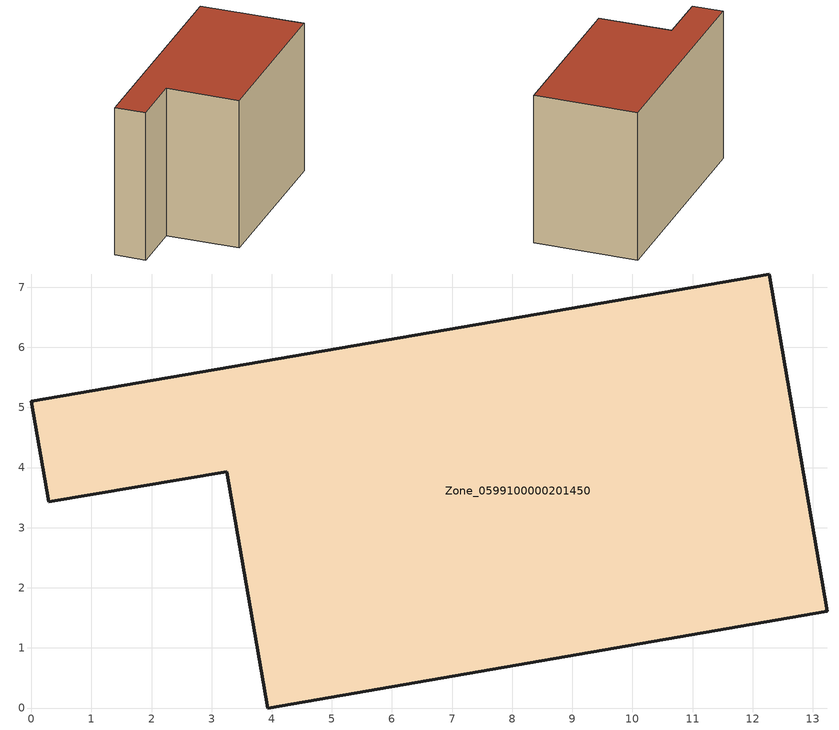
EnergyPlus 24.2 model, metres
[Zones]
Zone_0599100000201450
 floor ground (C_G): 3.25,3.93 0.29,3.43 0,5.1 12.27,7.22 13.24,1.61 3.93,0 z0
 wall outside (C_F): 12.27,7.22 0,5.1 0.29,3.43 3.25,3.93 3.93,0 13.24,1.61 12.27,7.22 z0:8.42
 roof outside (C_R): 3.93,0 13.24,1.61 12.27,7.22 0,5.1 0.29,3.43 3.25,3.93 z8.42
[BUILDING]
Pand.0599100000201450: North Axis=0; Terrain=City; Loads Convergence Tolerance Value=0.04; Temperature Convergence Tolerance Value=0.4; Solar Distribution=FullExterior; Maximum Number of Warmup Days=25; Minimum Number of Warmup Days=1
[Site:Location]
Rotterdam.The.Hague.AP_ZH_NLD Design_Conditions: Latitude=51.96; Longitude=4.45; Time Zone=1; Elevation=-4.5
[SITE:GROUNDTEMPERATURE:BUILDINGSURFACE]
18, 18, 18, 18, 18, 18, 18, 18, 18, 18, 18, 18
[MATERIAL] Thermal Absorptance=0.9; Solar Absorptance=0.7; Visible Absorptance=0.7
Name | Roughness | Thickness | Conductivity | Density | Specific Heat
G.TI.1975-1991 | MediumSmooth | 0.15 | 0.288461 | 540 | 1210
F.TI.1975-1991 | Rough | 0.3 | 0.230769 | 1920 | 840
R.TI.1975-1991 | MediumRough | 0.2 | 0.153846 | 1500 | 1000
[CONSTRUCTION]
C_G: G.TI.1975-1991
C_F: F.TI.1975-1991
C_R: R.TI.1975-1991
[ZONE]
Zone_0599100000201450: Type=1; Multiplier=1; Ceiling Height=Autocalculate; Volume=Autocalculate; Floor Area=autocalculate; Part of Total Floor Area=Yes
[ZONEINFILTRATION:DESIGNFLOWRATE]
Infil_Zone_0599100000201450: Zone or ZoneList or Space or SpaceList=Zone_0599100000201450; Schedule=AlwaysOn; Design Flow Rate Calculation Method=Flow/Area; Flow Rate per Floor Area=0.003; Constant Term Coefficient=1; Temperature Term Coefficient=0; Velocity Term Coefficient=0; Velocity Squared Term Coefficient=0
[HVACTEMPLATE:ZONE:IDEALLOADSAIRSYSTEM]
Zone_0599100000201450: Maximum Heating Supply Air Temperature=50; Minimum Cooling Supply Air Temperature=13; Maximum Heating Supply Air Humidity Ratio=0.0156; Minimum Cooling Supply Air Humidity Ratio=0.0077; Heating Limit=NoLimit; Cooling Limit=NoLimit; Dehumidification Control Type=ConstantSensibleHeatRatio; Cooling Sensible Heat Ratio=0.7; Dehumidification Setpoint=60; Humidification Control Type=None; Humidification Setpoint=30; Outdoor Air Method=None; Outdoor Air Flow Rate per Person=0.00944; Outdoor Air Flow Rate per Zone Floor Area=0; Outdoor Air Flow Rate per Zone=0; Demand Controlled Ventilation Type=None; Outdoor Air Economizer Type=NoEconomizer; Heat Recovery Type=None; Sensible Heat Recovery Effectiveness=0.7; Latent Heat Recovery Effectiveness=0.65
[ZONECONTROL:THERMOSTAT]
ThermostatControl_Zone_0599100000201450: Zone or ZoneList=Zone_0599100000201450; Control Type Schedule=DualSetpointControlType; Control 1=Thermostat_Zone_0599100000201450; Temperature Difference Between Cutout And Setpoint=0
[THERMOSTATSETPOINT:DUALSETPOINT]
Thermostat_Zone_0599100000201450: Heating Setpoint Temperature Schedule=HeatingSetpoint_Zone_0599100000201450; Cooling Setpoint Temperature Schedule=CoolingSetpoint_Zone_0599100000201450
[SCHEDULE:COMPACT]
HeatingSetpoint_Zone_0599100000201450: Through: 12/31, For: AllDays, Until: 24:00, 21
CoolingSetpoint_Zone_0599100000201450: Through: 12/31, For: AllDays, Until: 24:00, 24
DualSetpointControlType: Through: 12/31, For: AllDays, Until: 24:00, 4
AlwaysOn: Through: 12/31, For: AllDays, Until: 24:00, 1
